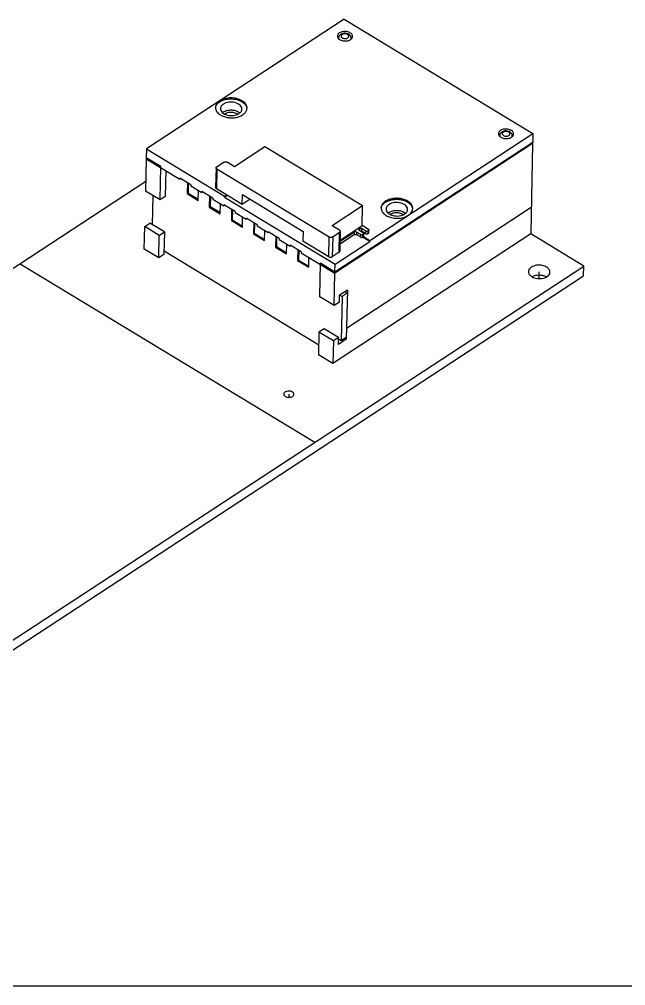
# Model space of a CAD drawing. Header units: millimetres. Extents: x 0 to 297, y 0 to 210.
# Drawn here: x 92.7 to 126.3, y 0 to 53.5 of the extents above; entities that cross this region are included whole.
import ezdxf

# ---------------------------------------------------------------- set-up
doc = ezdxf.new("R2010")
doc.units = ezdxf.units.MM
doc.header["$LTSCALE"] = 16.335
doc.layers.get('0').update_dxf_attribs({"linetype": 'CONTINUOUS'})

msp = doc.modelspace()

# ---------------------------------------------------------------- linework, layer by layer
at = {"color": 7, "linetype": 'Continuous'}
for p, q in [((110.707, 53.471), (99.762, 46.3)), ((110.707, 53.471), (121.149, 47.145)), ((110.398, 52.399), (110.399, 52.435)), ((111.098, 52.387), (111.098, 52.42)), ((112.124, 41.231), (121.149, 47.145)), ((121.149, 47.145), (121.138, 46.655)), ((121.137, 46.601), (110.193, 39.429)), ((121.138, 46.655), (110.194, 39.484)), ((119.312, 46.998), (119.312, 47.034)), ((120.012, 46.986), (120.012, 47.02)), ((121.137, 46.601), (121.032, 41.597)), ((121.095, 46.626), (121.137, 46.601)), ((99.762, 46.3), (99.752, 45.811)), ((99.762, 46.3), (104.092, 43.677)), ((106.323, 46.415), (104.643, 45.314)), ((111.723, 43.144), (106.323, 46.415)), ((99.751, 45.756), (99.713, 43.961)), ((99.751, 45.756), (99.795, 45.785)), ((99.751, 45.756), (101.61, 44.63)), ((100.554, 45.324), (99.752, 45.811)), ((103.653, 45.308), (104.038, 45.56)), ((104.643, 45.314), (104.236, 45.561)), ((100.515, 43.475), (100.554, 45.324)), ((100.834, 45.1), (100.803, 43.664)), ((103.615, 45.249), (103.593, 44.162)), ((103.659, 45.183), (103.637, 44.096)), ((109.874, 41.418), (103.659, 45.183)), ((99.724, 44.498), (67.34, 23.278)), ((101.61, 44.63), (101.611, 44.684)), ((101.654, 44.658), (101.61, 44.63)), ((102.223, 44.314), (101.611, 44.684)), ((102.032, 44.429), (102.019, 43.825)), ((102.079, 44.401), (102.067, 43.856)), ((100.515, 43.475), (99.713, 43.961)), ((102.067, 43.856), (102.019, 43.825)), ((102.067, 43.856), (102.632, 43.514)), ((102.223, 44.314), (102.221, 44.259)), ((102.221, 44.259), (102.833, 43.889)), ((102.63, 43.455), (102.642, 44.004)), ((102.833, 43.889), (102.834, 43.943)), ((102.876, 43.918), (102.833, 43.889)), ((103.445, 43.573), (102.834, 43.943)), ((105.06, 43.233), (103.637, 44.096)), ((100.1, 42.107), (100.134, 43.706)), ((100.803, 43.664), (100.515, 43.475)), ((102.019, 43.825), (102.63, 43.455)), ((103.254, 43.688), (103.242, 43.084)), ((103.301, 43.66), (103.29, 43.116)), ((103.445, 43.573), (103.444, 43.519)), ((103.444, 43.519), (104.055, 43.148)), ((104.248, 43.725), (104.091, 43.622)), ((104.091, 43.622), (104.092, 43.677)), ((104.091, 43.622), (110.203, 39.919)), ((104.092, 43.677), (104.206, 43.751)), ((105.06, 43.233), (105.072, 43.777)), ((105.497, 43.519), (105.06, 43.233)), ((105.072, 43.777), (108.439, 41.737)), ((103.242, 43.084), (103.29, 43.116)), ((103.242, 43.084), (103.853, 42.714)), ((103.29, 43.116), (103.854, 42.774)), ((103.853, 42.714), (103.865, 43.264)), ((104.055, 43.148), (104.056, 43.203)), ((104.099, 43.177), (104.055, 43.148)), ((104.667, 42.832), (104.056, 43.203)), ((104.477, 42.948), (104.464, 42.344)), ((104.524, 42.919), (104.512, 42.375)), ((104.667, 42.832), (104.666, 42.778)), ((104.666, 42.778), (105.278, 42.408)), ((111.723, 43.144), (110.043, 42.043)), ((121.063, 43.065), (110.839, 36.366)), ((111.7, 42.056), (111.723, 43.144)), ((104.464, 42.344), (104.512, 42.375)), ((104.464, 42.344), (105.075, 41.973)), ((104.512, 42.375), (105.077, 42.033)), ((105.075, 41.973), (105.087, 42.523)), ((105.278, 42.408), (105.279, 42.462)), ((105.321, 42.436), (105.278, 42.408)), ((105.89, 42.092), (105.279, 42.462)), ((99.646, 40.752), (99.672, 42.003)), ((99.672, 42.003), (99.96, 42.192)), ((100.474, 41.517), (99.672, 42.003)), ((100.762, 41.706), (99.96, 42.192)), ((105.699, 42.207), (105.687, 41.603)), ((105.746, 42.179), (105.735, 41.634)), ((105.89, 42.092), (105.889, 42.037)), ((105.889, 42.037), (106.5, 41.667)), ((106.298, 41.233), (106.309, 41.782)), ((106.5, 41.667), (106.501, 41.721)), ((107.112, 41.351), (106.501, 41.721)), ((108.439, 41.737), (108.427, 41.193)), ((110.45, 41.796), (110.043, 42.043)), ((110.494, 41.73), (110.471, 40.643)), ((110.484, 41.259), (111.7, 42.056)), ((111.526, 41.859), (111.525, 41.8)), ((111.574, 41.89), (111.526, 41.859)), ((111.529, 41.796), (111.768, 41.651)), ((111.571, 41.771), (111.574, 41.89)), ((111.673, 41.891), (111.67, 41.749)), ((111.909, 41.604), (111.67, 41.749)), ((111.912, 41.746), (111.673, 41.891)), ((112.056, 41.84), (111.7, 42.056)), ((111.909, 41.604), (111.912, 41.746)), ((112.011, 41.746), (112.008, 41.605)), ((112.059, 41.778), (112.011, 41.746)), ((112.056, 41.636), (112.059, 41.778)), ((112.075, 41.666), (112.078, 41.807)), ((100.448, 40.266), (100.474, 41.517)), ((100.474, 41.517), (100.762, 41.706)), ((100.762, 41.706), (100.736, 40.455)), ((105.687, 41.603), (105.735, 41.634)), ((105.687, 41.603), (106.298, 41.233)), ((105.735, 41.634), (106.299, 41.292)), ((106.544, 41.695), (106.5, 41.667)), ((106.922, 41.466), (106.909, 40.862)), ((106.969, 41.438), (106.957, 40.894)), ((107.112, 41.351), (107.111, 41.297)), ((107.111, 41.297), (107.723, 40.926)), ((109.851, 40.331), (108.427, 41.193)), ((109.851, 40.331), (109.874, 41.418)), ((110.072, 41.419), (110.049, 40.332)), ((110.456, 41.671), (110.072, 41.42)), ((121.032, 41.597), (110.088, 34.426)), ((110.203, 39.919), (112.123, 41.177)), ((110.433, 40.584), (110.456, 41.671)), ((111.283, 41.56), (110.479, 41.034)), ((111.286, 41.701), (110.482, 41.175)), ((111.283, 41.56), (111.286, 41.701)), ((111.385, 41.702), (111.382, 41.561)), ((111.621, 41.416), (111.382, 41.561)), ((111.624, 41.557), (111.385, 41.702)), ((111.621, 41.416), (111.624, 41.557)), ((111.723, 41.558), (111.72, 41.416)), ((111.768, 41.448), (111.72, 41.416)), ((112.123, 41.177), (111.722, 41.42)), ((111.771, 41.589), (111.723, 41.558)), ((111.768, 41.448), (111.771, 41.589)), ((111.768, 41.447), (112.124, 41.231)), ((111.787, 41.477), (111.79, 41.618)), ((112.056, 41.636), (112.008, 41.605)), ((112.124, 41.231), (112.123, 41.177)), ((123.961, 39.822), (121.032, 41.597)), ((100.448, 40.266), (99.646, 40.752)), ((106.909, 40.862), (106.957, 40.894)), ((106.909, 40.862), (107.52, 40.492)), ((106.957, 40.894), (107.522, 40.552)), ((107.52, 40.492), (107.532, 41.042)), ((107.723, 40.926), (107.724, 40.981)), ((107.766, 40.955), (107.723, 40.926)), ((108.335, 40.61), (107.724, 40.981)), ((108.144, 40.726), (108.132, 40.121)), ((108.191, 40.697), (108.18, 40.153)), ((100.736, 40.455), (100.448, 40.266)), ((109.297, 35.45), (100.74, 40.634)), ((108.132, 40.121), (108.18, 40.153)), ((108.132, 40.121), (108.743, 39.751)), ((108.18, 40.153), (108.744, 39.811)), ((108.335, 40.61), (108.334, 40.556)), ((108.334, 40.556), (110.193, 39.429)), ((108.743, 39.751), (108.754, 40.301)), ((110.433, 40.584), (110.049, 40.332)), ((83.64, 13.402), (123.961, 39.822)), ((109.353, 38.121), (109.392, 39.97)), ((109.434, 39.944), (109.391, 39.915)), ((110.194, 39.484), (109.392, 39.97)), ((110.194, 39.484), (110.203, 39.919)), ((123.949, 39.278), (123.961, 39.822)), ((83.628, 12.858), (123.949, 39.278)), ((110.155, 37.635), (110.193, 39.429)), ((110.155, 37.635), (109.353, 38.121)), ((110.443, 37.823), (110.451, 38.204)), ((110.883, 38.487), (110.451, 38.204)), ((110.464, 38.212), (110.592, 38.135)), ((110.592, 38.135), (110.54, 35.688)), ((110.88, 38.324), (110.592, 38.135)), ((110.88, 38.324), (110.752, 38.401)), ((110.883, 38.487), (110.826, 35.768)), ((110.443, 37.823), (110.155, 37.635)), ((109.312, 36.163), (109.285, 34.912)), ((109.6, 36.351), (109.312, 36.163)), ((110.114, 35.676), (109.312, 36.163)), ((110.402, 35.865), (109.6, 36.351)), ((110.402, 35.865), (110.114, 35.676)), ((110.394, 35.484), (110.402, 35.865)), ((110.828, 35.876), (110.54, 35.688)), ((110.114, 35.676), (110.088, 34.426)), ((110.826, 35.768), (110.394, 35.484)), ((110.54, 35.688), (110.4, 35.773)), ((110.826, 35.768), (110.741, 35.819)), ((110.088, 34.426), (109.285, 34.912)), ((0, 0), (297, 0))]:
    msp.add_line(p, q, dxfattribs=at)
at = {"color": 40, "linetype": 'Continuous'}
for p, q in [((92.781, 39.948), (109.08, 30.072)), ((121.494, 39.126), (121.502, 39.496)), ((107.644, 32.728), (107.64, 32.553))]:
    msp.add_line(p, q, dxfattribs=at)
at = {"color": 7, "linetype": 'Continuous'}
for centre, radius, start, end in [((110.769, 52.314), 0.382, 63.6973, 67.0983), ((103.93, 48.528), 0.351, 170.0849, 172.6943), ((104.315, 47.897), 0.416, 123.228, 125.2105), ((104.631, 47.961), 0.447, 47.7398, 48.4243), ((119.683, 46.913), 0.382, 63.6973, 67.0983), ((113.099, 42.973), 0.351, 170.0831, 172.6943), ((113.483, 42.341), 0.416, 123.228, 125.2105), ((113.799, 42.405), 0.447, 47.7398, 48.4243)]:
    msp.add_arc(centre, radius, start, end, dxfattribs=at)
for points, knots in [([(110.445, 52.722), (110.428, 52.711), (110.397, 52.686), (110.36, 52.643), (110.337, 52.595), (110.331, 52.562), (110.331, 52.545)], [0, 0, 0, 0, 0.280183, 0.536908, 0.773983, 1, 1, 1, 1]), ([(110.331, 52.545), (110.331, 52.532), (110.333, 52.505), (110.352, 52.451), (110.401, 52.388), (110.487, 52.329), (110.595, 52.289), (110.716, 52.27), (110.839, 52.273), (110.956, 52.299), (111.026, 52.331), (111.056, 52.351)], [0, 0, 0, 0, 0.045808, 0.09312, 0.196387, 0.315291, 0.44859, 0.591026, 0.73532, 0.873786, 1, 1, 1, 1]), ([(110.399, 52.435), (110.398, 52.424), (110.4, 52.409), (110.404, 52.394), (110.405, 52.391)], [0, 0, 0, 0, 0.746347, 1, 1, 1, 1]), ([(110.917, 52.666), (110.865, 52.688), (110.779, 52.705), (110.665, 52.696), (110.584, 52.674), (110.511, 52.636), (110.451, 52.582), (110.41, 52.514), (110.399, 52.461), (110.399, 52.435)], [0, 0, 0, 0, 0.258311, 0.389338, 0.517358, 0.641155, 0.761659, 0.88087, 1, 1, 1, 1]), ([(111.171, 52.528), (111.171, 52.541), (111.168, 52.568), (111.149, 52.622), (111.1, 52.686), (111.014, 52.744), (110.907, 52.784), (110.786, 52.803), (110.662, 52.8), (110.546, 52.774), (110.476, 52.742), (110.445, 52.722)], [0, 0, 0, 0, 0.045808, 0.09312, 0.196387, 0.315291, 0.44859, 0.591026, 0.73532, 0.873786, 1, 1, 1, 1]), ([(110.915, 52.617), (110.896, 52.632), (110.85, 52.655), (110.773, 52.671), (110.694, 52.668), (110.631, 52.649), (110.59, 52.625), (110.567, 52.604), (110.55, 52.58), (110.541, 52.554), (110.54, 52.527), (110.551, 52.491), (110.571, 52.468), (110.587, 52.456)], [0, 0, 0, 0, 0.131514, 0.278706, 0.429331, 0.569847, 0.633222, 0.691112, 0.743914, 0.793026, 0.840785, 0.889927, 1, 1, 1, 1]), ([(110.587, 52.456), (110.605, 52.441), (110.651, 52.418), (110.728, 52.402), (110.808, 52.405), (110.87, 52.424), (110.911, 52.448), (110.935, 52.469), (110.952, 52.493), (110.961, 52.519), (110.961, 52.546), (110.95, 52.582), (110.93, 52.605), (110.915, 52.617)], [0, 0, 0, 0, 0.131514, 0.278706, 0.429331, 0.569847, 0.633222, 0.691112, 0.743914, 0.793026, 0.840785, 0.889927, 1, 1, 1, 1]), ([(111, 52.618), (110.995, 52.621), (110.976, 52.636), (110.954, 52.649), (110.938, 52.657)], [0, 0, 0, 0, 0.246846, 1, 1, 1, 1]), ([(111.098, 52.421), (111.099, 52.439), (111.095, 52.478), (111.074, 52.531), (111.042, 52.579), (111.015, 52.606), (111, 52.618)], [0, 0, 0, 0, 0.249258, 0.498368, 0.747774, 1, 1, 1, 1]), ([(111.056, 52.351), (111.073, 52.363), (111.104, 52.387), (111.141, 52.43), (111.164, 52.478), (111.17, 52.511), (111.171, 52.528)], [0, 0, 0, 0, 0.280183, 0.536908, 0.773983, 1, 1, 1, 1]), ([(111.093, 52.383), (111.093, 52.386), (111.097, 52.398), (111.098, 52.411), (111.098, 52.42)], [0, 0, 0, 0, 0.252594, 1, 1, 1, 1]), ([(103.818, 48.958), (103.783, 48.935), (103.718, 48.884), (103.642, 48.794), (103.593, 48.695), (103.581, 48.625), (103.58, 48.59)], [0, 0, 0, 0, 0.280251, 0.536883, 0.773985, 1, 1, 1, 1]), ([(103.584, 48.589), (103.59, 48.62), (103.61, 48.684), (103.665, 48.772), (103.742, 48.851), (103.805, 48.896), (103.839, 48.917)], [0, 0, 0, 0, 0.224734, 0.46311, 0.720703, 1, 1, 1, 1]), ([(105.055, 48.965), (104.966, 49.019), (104.76, 49.099), (104.43, 49.136), (104.104, 49.096), (103.903, 49.013), (103.818, 48.958)], [0, 0, 0, 0, 0.242106, 0.504834, 0.76491, 1, 1, 1, 1]), ([(103.839, 48.917), (103.924, 48.969), (104.123, 49.046), (104.444, 49.081), (104.766, 49.042), (104.967, 48.963), (105.054, 48.911)], [0, 0, 0, 0, 0.237005, 0.497166, 0.758871, 1, 1, 1, 1]), ([(104.021, 48.78), (103.997, 48.764), (103.953, 48.73), (103.901, 48.669), (103.868, 48.601), (103.86, 48.553), (103.859, 48.53)], [0, 0, 0, 0, 0.280221, 0.536895, 0.773983, 1, 1, 1, 1]), ([(105.049, 48.505), (105.049, 48.524), (105.045, 48.562), (105.019, 48.639), (104.95, 48.729), (104.828, 48.811), (104.675, 48.868), (104.504, 48.896), (104.329, 48.891), (104.164, 48.855), (104.064, 48.808), (104.021, 48.78)], [0, 0, 0, 0, 0.045809, 0.09312, 0.196376, 0.315271, 0.448569, 0.591012, 0.735309, 0.873777, 1, 1, 1, 1]), ([(105.054, 48.911), (105.091, 48.888), (105.16, 48.839), (105.243, 48.752), (105.301, 48.656), (105.321, 48.587), (105.326, 48.553)], [0, 0, 0, 0, 0.281567, 0.540089, 0.777545, 1, 1, 1, 1]), ([(105.33, 48.554), (105.331, 48.592), (105.319, 48.671), (105.263, 48.783), (105.173, 48.884), (105.097, 48.94), (105.055, 48.965)], [0, 0, 0, 0, 0.221982, 0.45733, 0.715422, 1, 1, 1, 1]), ([(103.58, 48.59), (103.58, 48.552), (103.591, 48.473), (103.647, 48.361), (103.737, 48.26), (103.813, 48.204), (103.855, 48.179)], [0, 0, 0, 0, 0.221984, 0.457329, 0.715419, 1, 1, 1, 1]), ([(103.855, 48.179), (103.92, 48.14), (104.065, 48.076), (104.302, 48.024), (104.551, 48.016), (104.793, 48.052), (105.008, 48.129), (105.181, 48.242), (105.281, 48.366), (105.322, 48.473), (105.329, 48.527), (105.33, 48.554)], [0, 0, 0, 0, 0.129857, 0.270161, 0.414541, 0.555813, 0.687393, 0.804742, 0.907129, 0.954266, 1, 1, 1, 1]), ([(103.859, 48.53), (103.859, 48.511), (103.863, 48.473), (103.889, 48.396), (103.958, 48.307), (104.08, 48.224), (104.233, 48.167), (104.404, 48.14), (104.579, 48.144), (104.744, 48.181), (104.844, 48.227), (104.887, 48.255)], [0, 0, 0, 0, 0.045807, 0.093117, 0.196372, 0.315267, 0.448563, 0.591004, 0.735303, 0.873776, 1, 1, 1, 1]), ([(103.967, 48.311), (103.97, 48.314), (103.985, 48.326), (104, 48.337), (104.012, 48.345)], [0, 0, 0, 0, 0.245166, 1, 1, 1, 1]), ([(104.012, 48.345), (104.077, 48.387), (104.192, 48.432), (104.354, 48.457), (104.484, 48.459), (104.612, 48.443), (104.766, 48.401), (104.872, 48.345), (104.928, 48.295)], [0, 0, 0, 0, 0.240141, 0.371851, 0.506523, 0.640254, 0.769253, 1, 1, 1, 1]), ([(104.087, 48.244), (104.138, 48.278), (104.261, 48.326), (104.458, 48.345), (104.654, 48.314), (104.772, 48.258), (104.82, 48.221)], [0, 0, 0, 0, 0.238295, 0.502021, 0.764633, 1, 1, 1, 1]), ([(104.887, 48.255), (104.911, 48.271), (104.955, 48.305), (105.007, 48.367), (105.04, 48.434), (105.048, 48.482), (105.049, 48.505)], [0, 0, 0, 0, 0.28022, 0.536895, 0.773982, 1, 1, 1, 1]), ([(119.245, 47.144), (119.244, 47.131), (119.247, 47.104), (119.266, 47.05), (119.315, 46.987), (119.401, 46.928), (119.509, 46.888), (119.63, 46.869), (119.753, 46.872), (119.869, 46.898), (119.94, 46.93), (119.97, 46.95)], [0, 0, 0, 0, 0.045808, 0.09312, 0.196387, 0.315291, 0.44859, 0.591026, 0.73532, 0.873786, 1, 1, 1, 1]), ([(119.359, 47.321), (119.342, 47.31), (119.311, 47.285), (119.274, 47.242), (119.251, 47.195), (119.245, 47.161), (119.245, 47.144)], [0, 0, 0, 0, 0.280183, 0.536908, 0.773983, 1, 1, 1, 1]), ([(119.831, 47.265), (119.779, 47.287), (119.693, 47.304), (119.579, 47.295), (119.498, 47.273), (119.425, 47.235), (119.365, 47.181), (119.323, 47.113), (119.313, 47.06), (119.312, 47.034)], [0, 0, 0, 0, 0.258311, 0.389338, 0.517358, 0.641155, 0.761659, 0.88087, 1, 1, 1, 1]), ([(120.085, 47.127), (120.085, 47.14), (120.082, 47.167), (120.063, 47.221), (120.014, 47.285), (119.928, 47.343), (119.821, 47.383), (119.7, 47.402), (119.576, 47.399), (119.46, 47.373), (119.39, 47.341), (119.359, 47.321)], [0, 0, 0, 0, 0.045808, 0.09312, 0.196387, 0.315291, 0.44859, 0.591026, 0.73532, 0.873786, 1, 1, 1, 1]), ([(119.829, 47.216), (119.81, 47.231), (119.764, 47.255), (119.687, 47.27), (119.607, 47.267), (119.545, 47.248), (119.504, 47.224), (119.48, 47.203), (119.464, 47.179), (119.455, 47.153), (119.454, 47.126), (119.465, 47.09), (119.485, 47.068), (119.501, 47.055)], [0, 0, 0, 0, 0.131514, 0.278706, 0.429331, 0.569847, 0.633222, 0.691112, 0.743914, 0.793026, 0.840785, 0.889927, 1, 1, 1, 1]), ([(119.501, 47.055), (119.519, 47.04), (119.565, 47.017), (119.642, 47.001), (119.722, 47.004), (119.784, 47.023), (119.825, 47.047), (119.849, 47.068), (119.866, 47.092), (119.875, 47.118), (119.875, 47.145), (119.864, 47.181), (119.844, 47.204), (119.829, 47.216)], [0, 0, 0, 0, 0.131514, 0.278706, 0.429331, 0.569847, 0.633222, 0.691112, 0.743914, 0.793026, 0.840785, 0.889927, 1, 1, 1, 1]), ([(119.914, 47.217), (119.909, 47.221), (119.889, 47.235), (119.868, 47.248), (119.852, 47.256)], [0, 0, 0, 0, 0.246846, 1, 1, 1, 1]), ([(120.012, 47.02), (120.013, 47.039), (120.009, 47.077), (119.988, 47.13), (119.956, 47.178), (119.929, 47.205), (119.914, 47.217)], [0, 0, 0, 0, 0.249258, 0.498368, 0.747774, 1, 1, 1, 1]), ([(119.97, 46.95), (119.987, 46.962), (120.018, 46.986), (120.055, 47.029), (120.078, 47.077), (120.084, 47.11), (120.085, 47.127)], [0, 0, 0, 0, 0.280183, 0.536908, 0.773983, 1, 1, 1, 1]), ([(119.312, 47.034), (119.312, 47.023), (119.314, 47.008), (119.318, 46.994), (119.319, 46.99)], [0, 0, 0, 0, 0.746347, 1, 1, 1, 1]), ([(120.006, 46.982), (120.007, 46.985), (120.011, 46.998), (120.012, 47.01), (120.012, 47.02)], [0, 0, 0, 0, 0.252594, 1, 1, 1, 1]), ([(104.038, 45.56), (104.051, 45.569), (104.083, 45.582), (104.135, 45.588), (104.188, 45.582), (104.221, 45.57), (104.235, 45.561)], [0, 0, 0, 0, 0.234914, 0.494881, 0.757682, 1, 1, 1, 1]), ([(103.615, 45.249), (103.616, 45.255), (103.617, 45.266), (103.625, 45.282), (103.637, 45.296), (103.648, 45.304), (103.653, 45.308)], [0, 0, 0, 0, 0.226086, 0.463174, 0.71985, 1, 1, 1, 1]), ([(103.659, 45.183), (103.653, 45.187), (103.641, 45.196), (103.626, 45.212), (103.617, 45.23), (103.615, 45.243), (103.615, 45.249)], [0, 0, 0, 0, 0.28451, 0.542684, 0.778005, 1, 1, 1, 1]), ([(103.593, 44.162), (103.592, 44.156), (103.594, 44.143), (103.603, 44.125), (103.618, 44.109), (103.63, 44.1), (103.637, 44.096)], [0, 0, 0, 0, 0.221997, 0.457317, 0.71549, 1, 1, 1, 1]), ([(114.224, 43.41), (114.159, 43.449), (114.014, 43.513), (113.777, 43.565), (113.528, 43.573), (113.286, 43.537), (113.071, 43.46), (112.898, 43.347), (112.798, 43.223), (112.757, 43.116), (112.75, 43.062), (112.749, 43.035)], [0, 0, 0, 0, 0.129857, 0.270161, 0.414541, 0.555813, 0.687393, 0.804742, 0.907129, 0.954266, 1, 1, 1, 1]), ([(112.753, 43.034), (112.757, 43.059), (112.772, 43.11), (112.825, 43.21), (112.935, 43.323), (113.111, 43.424), (113.323, 43.491), (113.557, 43.519), (113.796, 43.507), (114.022, 43.455), (114.161, 43.393), (114.223, 43.356)], [0, 0, 0, 0, 0.045936, 0.093927, 0.198891, 0.318313, 0.450575, 0.591087, 0.733707, 0.871915, 1, 1, 1, 1]), ([(114.218, 42.95), (114.218, 42.969), (114.214, 43.007), (114.188, 43.084), (114.118, 43.173), (113.996, 43.256), (113.844, 43.313), (113.673, 43.34), (113.497, 43.336), (113.333, 43.299), (113.233, 43.253), (113.19, 43.225)], [0, 0, 0, 0, 0.045809, 0.09312, 0.196376, 0.315271, 0.448569, 0.591012, 0.735309, 0.873777, 1, 1, 1, 1]), ([(114.223, 43.356), (114.26, 43.333), (114.328, 43.284), (114.412, 43.197), (114.47, 43.101), (114.49, 43.032), (114.494, 42.998)], [0, 0, 0, 0, 0.281566, 0.540087, 0.777545, 1, 1, 1, 1]), ([(114.499, 42.998), (114.499, 43.037), (114.488, 43.116), (114.432, 43.228), (114.342, 43.329), (114.266, 43.385), (114.224, 43.41)], [0, 0, 0, 0, 0.221984, 0.457329, 0.715419, 1, 1, 1, 1]), ([(112.749, 43.035), (112.748, 42.997), (112.76, 42.917), (112.816, 42.806), (112.906, 42.705), (112.982, 42.649), (113.024, 42.624)], [0, 0, 0, 0, 0.221982, 0.45733, 0.715422, 1, 1, 1, 1]), ([(113.028, 42.975), (113.027, 42.956), (113.031, 42.918), (113.058, 42.841), (113.127, 42.751), (113.249, 42.669), (113.402, 42.612), (113.573, 42.584), (113.748, 42.589), (113.913, 42.626), (114.012, 42.672), (114.056, 42.7)], [0, 0, 0, 0, 0.045807, 0.093117, 0.196372, 0.315267, 0.448563, 0.591004, 0.735303, 0.873776, 1, 1, 1, 1]), ([(113.19, 43.225), (113.166, 43.209), (113.122, 43.175), (113.07, 43.113), (113.037, 43.046), (113.028, 42.998), (113.028, 42.975)], [0, 0, 0, 0, 0.280221, 0.536895, 0.773983, 1, 1, 1, 1]), ([(113.135, 42.756), (113.139, 42.759), (113.154, 42.771), (113.169, 42.782), (113.181, 42.79)], [0, 0, 0, 0, 0.245166, 1, 1, 1, 1]), ([(113.181, 42.79), (113.245, 42.832), (113.361, 42.876), (113.523, 42.902), (113.653, 42.903), (113.781, 42.888), (113.935, 42.846), (114.04, 42.789), (114.096, 42.74)], [0, 0, 0, 0, 0.240141, 0.371851, 0.506523, 0.640254, 0.769253, 1, 1, 1, 1]), ([(113.256, 42.689), (113.307, 42.723), (113.43, 42.771), (113.627, 42.79), (113.822, 42.759), (113.94, 42.703), (113.988, 42.666)], [0, 0, 0, 0, 0.238295, 0.502021, 0.764633, 1, 1, 1, 1]), ([(114.056, 42.7), (114.08, 42.716), (114.124, 42.75), (114.176, 42.811), (114.209, 42.879), (114.217, 42.927), (114.218, 42.95)], [0, 0, 0, 0, 0.28022, 0.536895, 0.773982, 1, 1, 1, 1]), ([(114.261, 42.631), (114.296, 42.654), (114.361, 42.705), (114.437, 42.795), (114.486, 42.894), (114.498, 42.964), (114.499, 42.998)], [0, 0, 0, 0, 0.280251, 0.536883, 0.773985, 1, 1, 1, 1]), ([(113.024, 42.624), (113.113, 42.57), (113.319, 42.49), (113.649, 42.453), (113.975, 42.493), (114.176, 42.576), (114.261, 42.631)], [0, 0, 0, 0, 0.242106, 0.504834, 0.76491, 1, 1, 1, 1]), ([(110.45, 41.796), (110.457, 41.792), (110.469, 41.783), (110.483, 41.767), (110.492, 41.749), (110.494, 41.736), (110.494, 41.73)], [0, 0, 0, 0, 0.284451, 0.542538, 0.777885, 1, 1, 1, 1]), ([(110.494, 41.73), (110.494, 41.725), (110.492, 41.713), (110.484, 41.698), (110.472, 41.683), (110.462, 41.675), (110.456, 41.671)], [0, 0, 0, 0, 0.226145, 0.463258, 0.719905, 1, 1, 1, 1]), ([(111.385, 41.702), (111.378, 41.706), (111.361, 41.713), (111.335, 41.716), (111.309, 41.712), (111.293, 41.706), (111.286, 41.701)], [0, 0, 0, 0, 0.242131, 0.504833, 0.764886, 1, 1, 1, 1]), ([(111.526, 41.859), (111.52, 41.855), (111.511, 41.847), (111.507, 41.835), (111.507, 41.829)], [0, 0, 0, 0, 0.538033, 1, 1, 1, 1]), ([(111.507, 41.829), (111.507, 41.826), (111.508, 41.82), (111.514, 41.807), (111.522, 41.8), (111.529, 41.796)], [0, 0, 0, 0, 0.222686, 0.458736, 1, 1, 1, 1]), ([(111.673, 41.891), (111.666, 41.895), (111.649, 41.901), (111.623, 41.904), (111.597, 41.901), (111.581, 41.895), (111.574, 41.89)], [0, 0, 0, 0, 0.242131, 0.504833, 0.764886, 1, 1, 1, 1]), ([(111.592, 41.758), (111.605, 41.762), (111.632, 41.764), (111.659, 41.756), (111.67, 41.749)], [0, 0, 0, 0, 0.512996, 1, 1, 1, 1]), ([(112.011, 41.746), (112.004, 41.742), (111.988, 41.735), (111.962, 41.732), (111.936, 41.735), (111.919, 41.741), (111.912, 41.746)], [0, 0, 0, 0, 0.235114, 0.495167, 0.757869, 1, 1, 1, 1]), ([(112.056, 41.84), (112.062, 41.836), (112.071, 41.829), (112.077, 41.817), (112.078, 41.81), (112.078, 41.807)], [0, 0, 0, 0, 0.541264, 0.777314, 1, 1, 1, 1]), ([(112.078, 41.807), (112.078, 41.802), (112.074, 41.789), (112.064, 41.781), (112.059, 41.778)], [0, 0, 0, 0, 0.461967, 1, 1, 1, 1]), ([(110.072, 41.42), (110.058, 41.411), (110.026, 41.397), (109.974, 41.391), (109.921, 41.397), (109.888, 41.41), (109.874, 41.418)], [0, 0, 0, 0, 0.234977, 0.495022, 0.757811, 1, 1, 1, 1]), ([(111.283, 41.56), (111.29, 41.564), (111.306, 41.571), (111.332, 41.574), (111.358, 41.571), (111.375, 41.565), (111.382, 41.561)], [0, 0, 0, 0, 0.235114, 0.495167, 0.757869, 1, 1, 1, 1]), ([(111.621, 41.416), (111.628, 41.411), (111.645, 41.405), (111.671, 41.402), (111.697, 41.405), (111.713, 41.412), (111.72, 41.416)], [0, 0, 0, 0, 0.242131, 0.504833, 0.764886, 1, 1, 1, 1]), ([(111.723, 41.558), (111.716, 41.553), (111.7, 41.547), (111.674, 41.543), (111.648, 41.546), (111.631, 41.553), (111.624, 41.557)], [0, 0, 0, 0, 0.235114, 0.495167, 0.757869, 1, 1, 1, 1]), ([(111.768, 41.651), (111.774, 41.647), (111.783, 41.64), (111.789, 41.628), (111.79, 41.621), (111.79, 41.618)], [0, 0, 0, 0, 0.541264, 0.777314, 1, 1, 1, 1]), ([(111.768, 41.448), (111.773, 41.451), (111.783, 41.459), (111.787, 41.471), (111.787, 41.477)], [0, 0, 0, 0, 0.538033, 1, 1, 1, 1]), ([(111.79, 41.618), (111.79, 41.613), (111.786, 41.601), (111.776, 41.593), (111.771, 41.589)], [0, 0, 0, 0, 0.461967, 1, 1, 1, 1]), ([(111.909, 41.604), (111.916, 41.6), (111.933, 41.594), (111.959, 41.591), (111.985, 41.594), (112.001, 41.6), (112.008, 41.605)], [0, 0, 0, 0, 0.242131, 0.504833, 0.764886, 1, 1, 1, 1]), ([(112.056, 41.636), (112.061, 41.64), (112.071, 41.648), (112.075, 41.66), (112.075, 41.666)], [0, 0, 0, 0, 0.538033, 1, 1, 1, 1]), ([(110.433, 40.584), (110.439, 40.588), (110.449, 40.596), (110.461, 40.61), (110.469, 40.626), (110.471, 40.637), (110.471, 40.643)], [0, 0, 0, 0, 0.280076, 0.536711, 0.773833, 1, 1, 1, 1]), ([(109.851, 40.331), (109.865, 40.322), (109.898, 40.309), (109.951, 40.303), (110.003, 40.31), (110.035, 40.323), (110.049, 40.332)], [0, 0, 0, 0, 0.242147, 0.504893, 0.764935, 1, 1, 1, 1]), ([(121.91, 39.763), (121.819, 39.818), (121.603, 39.883), (121.326, 39.869), (121.126, 39.797), (121.008, 39.72), (120.929, 39.622), (120.908, 39.545), (120.907, 39.509)], [0, 0, 0, 0, 0.269608, 0.554937, 0.686941, 0.804677, 0.907401, 1, 1, 1, 1]), ([(122.097, 39.483), (122.098, 39.509), (122.09, 39.563), (122.052, 39.639), (121.99, 39.708), (121.939, 39.746), (121.91, 39.763)], [0, 0, 0, 0, 0.221955, 0.457258, 0.71562, 1, 1, 1, 1]), ([(120.907, 39.509), (120.907, 39.483), (120.915, 39.428), (120.953, 39.352), (121.014, 39.284), (121.066, 39.246), (121.094, 39.229)], [0, 0, 0, 0, 0.221955, 0.457258, 0.71562, 1, 1, 1, 1]), ([(121.089, 39.233), (121.098, 39.238), (121.134, 39.258), (121.173, 39.273), (121.203, 39.283)], [0, 0, 0, 0, 0.241945, 1, 1, 1, 1]), ([(121.094, 39.229), (121.185, 39.173), (121.402, 39.109), (121.678, 39.123), (121.878, 39.194), (121.996, 39.271), (122.075, 39.369), (122.096, 39.447), (122.097, 39.483)], [0, 0, 0, 0, 0.269608, 0.554937, 0.686941, 0.804677, 0.907401, 1, 1, 1, 1]), ([(121.203, 39.283), (121.318, 39.322), (121.506, 39.34), (121.741, 39.295), (121.851, 39.248), (121.899, 39.219)], [0, 0, 0, 0, 0.508968, 0.764281, 1, 1, 1, 1]), ([(107.44, 32.851), (107.419, 32.837), (107.381, 32.804), (107.365, 32.756), (107.364, 32.734)], [0, 0, 0, 0, 0.537935, 1, 1, 1, 1]), ([(107.364, 32.734), (107.364, 32.716), (107.373, 32.678), (107.411, 32.629), (107.468, 32.59), (107.566, 32.553), (107.7, 32.545), (107.805, 32.577), (107.848, 32.604)], [0, 0, 0, 0, 0.092831, 0.19647, 0.315801, 0.449582, 0.735982, 1, 1, 1, 1]), ([(107.924, 32.722), (107.924, 32.74), (107.915, 32.778), (107.877, 32.827), (107.82, 32.866), (107.722, 32.903), (107.588, 32.911), (107.483, 32.879), (107.44, 32.851)], [0, 0, 0, 0, 0.092831, 0.19647, 0.315801, 0.449582, 0.735982, 1, 1, 1, 1]), ([(107.848, 32.604), (107.869, 32.619), (107.907, 32.652), (107.924, 32.7), (107.924, 32.722)], [0, 0, 0, 0, 0.537935, 1, 1, 1, 1])]:
    msp.add_open_spline(points, degree=3, knots=knots, dxfattribs=at)

doc.saveas('drawing.dxf')
